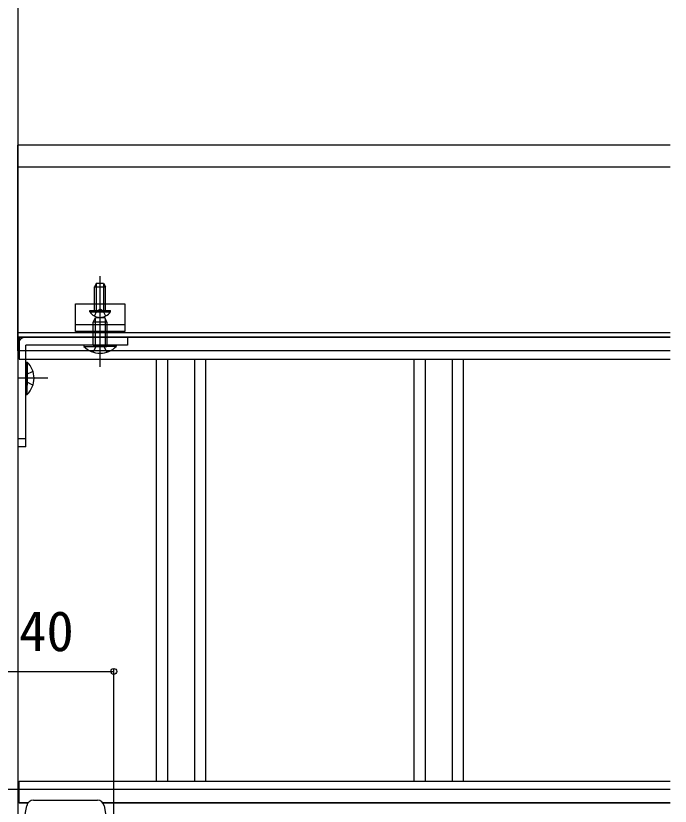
# Model space of a CAD drawing. Units: millimetres, scale not verified. Extents: x -875 to 875, y -1304 to 1297.
# Drawn here: x -400.4 to -161.6, y 27.6 to 316.1 of the extents above; entities that cross this region are included whole.
import ezdxf
from ezdxf.enums import TextEntityAlignment as Align

# ---------------------------------------------------------------- set-up
doc = ezdxf.new("R2010")
doc.units = ezdxf.units.MM
doc.header["$LTSCALE"] = 8
for name, color, linetype in [('0-5_YKK_12', 2, 'Continuous'), ('0-6_YKK_13', 4, 'Continuous'), ('0-8_YKK_D', 6, 'Continuous')]:
    doc.layers.add(name, color=color, linetype=linetype)
doc.styles.add('ＭＳ ゴシック', font='')
doc.styles.get('ＭＳ ゴシック').set_extended_font_data('MS Gothic')

msp = doc.modelspace()

# ---------------------------------------------------------------- linework, layer by layer
at = {"layer": '0-5_YKK_12'}
for p, q in [((-399.619, 443.783), (-399.619, 22.8)), ((-161.619, 268.8), (-399.619, 268.8)), ((-161.619, 260.8), (-399.619, 260.8)), ((-161.619, 200.3), (-399.619, 200.3)), ((-161.619, 198.8), (-399.619, 198.8)), ((-399.119, 198.8), (-161.619, 198.8)), ((-399.119, 190.8), (-161.619, 190.8)), ((-349.119, 190.8), (-349.119, 36.8)), ((-345.061, 190.8), (-345.061, 36.8)), ((-335.176, 190.8), (-335.176, 36.8)), ((-331.119, 190.8), (-331.119, 36.8)), ((-255.119, 190.8), (-255.119, 36.8)), ((-251.061, 190.8), (-251.061, 36.8)), ((-241.176, 190.8), (-241.176, 36.8)), ((-237.119, 190.8), (-237.119, 36.8)), ((-399.119, 36.8), (-161.619, 36.8)), ((-399.119, 28.8), (-399.119, 36.8)), ((-474.619, 33.8), (-161.619, 33.8)), ((-399.119, 28.8), (-395.936, 28.8)), ((-161.619, 28.8), (-368.601, 28.8)), ((-368.601, 28.8), (-161.619, 28.8))]:
    msp.add_line(p, q, dxfattribs=at)
for points in [[(-161.619, 193.8), (-399.619, 193.8), (-399.619, 268.8)], [(-399.119, 198.8), (-399.119, 193.8), (-399.119, 190.8)], [(-395.936, 28.8), (-399.619, 28.8), (-399.619, 22.8)]]:
    msp.add_lwpolyline(points, dxfattribs=at)
at = {"layer": '0-6_YKK_13'}
for p, q in [((-369.619, 203.5), (-369.619, 221)), ((-370.919, 218.5), (-371.619, 217.1)), ((-370.964, 208.5), (-370.964, 218.409)), ((-370.919, 218.5), (-368.319, 218.5)), ((-368.319, 218.5), (-367.619, 217.1)), ((-368.273, 208.5), (-368.273, 218.409)), ((-367.619, 208.5), (-367.619, 217.1)), ((-369.619, 187.9), (-369.619, 210.9)), ((-373.369, 207.991), (-373.369, 208.5)), ((-373.369, 208.5), (-365.869, 208.5)), ((-372.119, 204.2), (-371.319, 205.9)), ((-371.464, 205.59), (-371.464, 195.9)), ((-371.319, 205.9), (-367.919, 205.9)), ((-367.119, 204.2), (-367.919, 205.9)), ((-367.773, 205.59), (-367.773, 195.9)), ((-360.619, 203.3), (-378.619, 203.3)), ((-372.119, 195.9), (-372.119, 204.2)), ((-367.119, 204.2), (-372.119, 204.2)), ((-367.119, 204.2), (-367.119, 195.9)), ((-396.619, 198.8), (-359.619, 198.8)), ((-359.619, 198.8), (-359.619, 195.9)), ((-399.619, 195.8), (-399.619, 158.8)), ((-359.619, 195.9), (-396.719, 195.9)), ((-396.719, 195.8), (-396.719, 195.9)), ((-396.719, 158.8), (-396.719, 195.8)), ((-363.719, 195.9), (-375.519, 195.9)), ((-375.519, 195.9), (-375.519, 195.391)), ((-375.519, 195.391), (-367.119, 195.391)), ((-372.119, 193.289), (-370.845, 195.9)), ((-363.719, 195.391), (-372.119, 195.391)), ((-367.119, 193.289), (-368.392, 195.9)), ((-363.719, 195.9), (-363.719, 195.391)), ((-396.719, 189.7), (-396.719, 177.9)), ((-396.719, 189.7), (-396.21, 189.7)), ((-396.21, 189.7), (-396.21, 181.3)), ((-394.107, 186.3), (-396.719, 185.026)), ((-396.21, 177.9), (-396.21, 186.3)), ((-388.719, 183.8), (-399.619, 183.8)), ((-394.107, 181.3), (-396.719, 182.574)), ((-396.719, 177.9), (-396.21, 177.9)), ((-399.619, 161.8), (-396.719, 161.8)), ((-396.719, 158.8), (-399.619, 158.8)), ((-393.936, 29.8), (-370.601, 29.8)), ((-397.269, 22.8), (-396.399, 27.734)), ((-368.139, 27.734), (-367.269, 22.8))]:
    msp.add_line(p, q, dxfattribs=at)
for points in [[(-371.619, 208.5), (-371.619, 217.1), (-367.619, 217.1)], [(-373.369, 207.991), (-365.869, 207.991), (-365.869, 208.5)], [(-371.669, 206.491), (-370.764, 208.346), (-369.619, 208.955)], [(-367.569, 206.491), (-368.474, 208.346), (-369.619, 208.955)]]:
    msp.add_lwpolyline(points, dxfattribs=at)
msp.add_lwpolyline([(-378.619, 211), (-360.619, 211), (-360.619, 200.8), (-378.619, 200.8)], close=True, dxfattribs=at)
for centre, radius, start, end in [((-369.619, 210.527), 4.527, 214.06671, 325.93329), ((-396.619, 195.8), 3, 90, 180), ((-369.619, 201.132), 8.232, 224.2189, 315.7811), ((-401.951, 183.8), 8.232, 314.2189, 45.7811), ((-393.936, 27.3), 2.5, 90, 170), ((-370.601, 27.3), 2.5, 10, 90)]:
    msp.add_arc(centre, radius, start, end, dxfattribs=at)
at = {"layer": '0-8_YKK_D'}
for p, q in [((-404.619, 76.8), (-364.619, 76.8)), ((-364.619, 20.3), (-364.619, 77.8))]:
    msp.add_line(p, q, dxfattribs=at)
msp.add_circle((-364.619, 76.8), 1.075, dxfattribs=at)

# ---------------------------------------------------------------- texts
at = {"layer": '0-8_YKK_D', "style": 'ＭＳ ゴシック'}
msp.add_text('40', height=14.66, dxfattribs=at).set_placement((-399.164, 79.8), align=Align.BOTTOM_LEFT)

doc.saveas('drawing.dxf')
